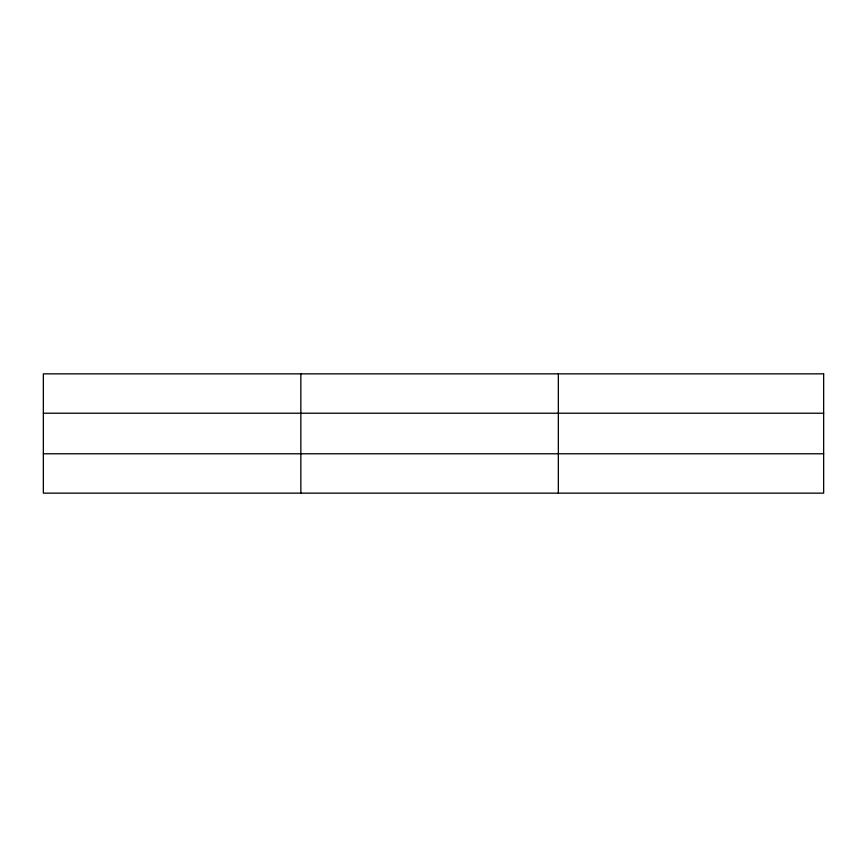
<?xml version="1.0" encoding="UTF-8"?>
<svg xmlns="http://www.w3.org/2000/svg" width="867" height="867" viewBox="0 0 867 867"><rect width="100%" height="100%" fill="white"/><g stroke="black" fill="none" stroke-linecap="round" stroke-linejoin="round"><path stroke-width="1.3" d="M300.849 493.15L300.849 373.85M558.348 493.15L558.348 373.85M43.35 413.223L823.65 413.223M43.35 453.777L823.65 453.777M823.65 373.85L823.65 493.15L43.35 493.15L43.35 373.85L823.65 373.85"/></g></svg>
